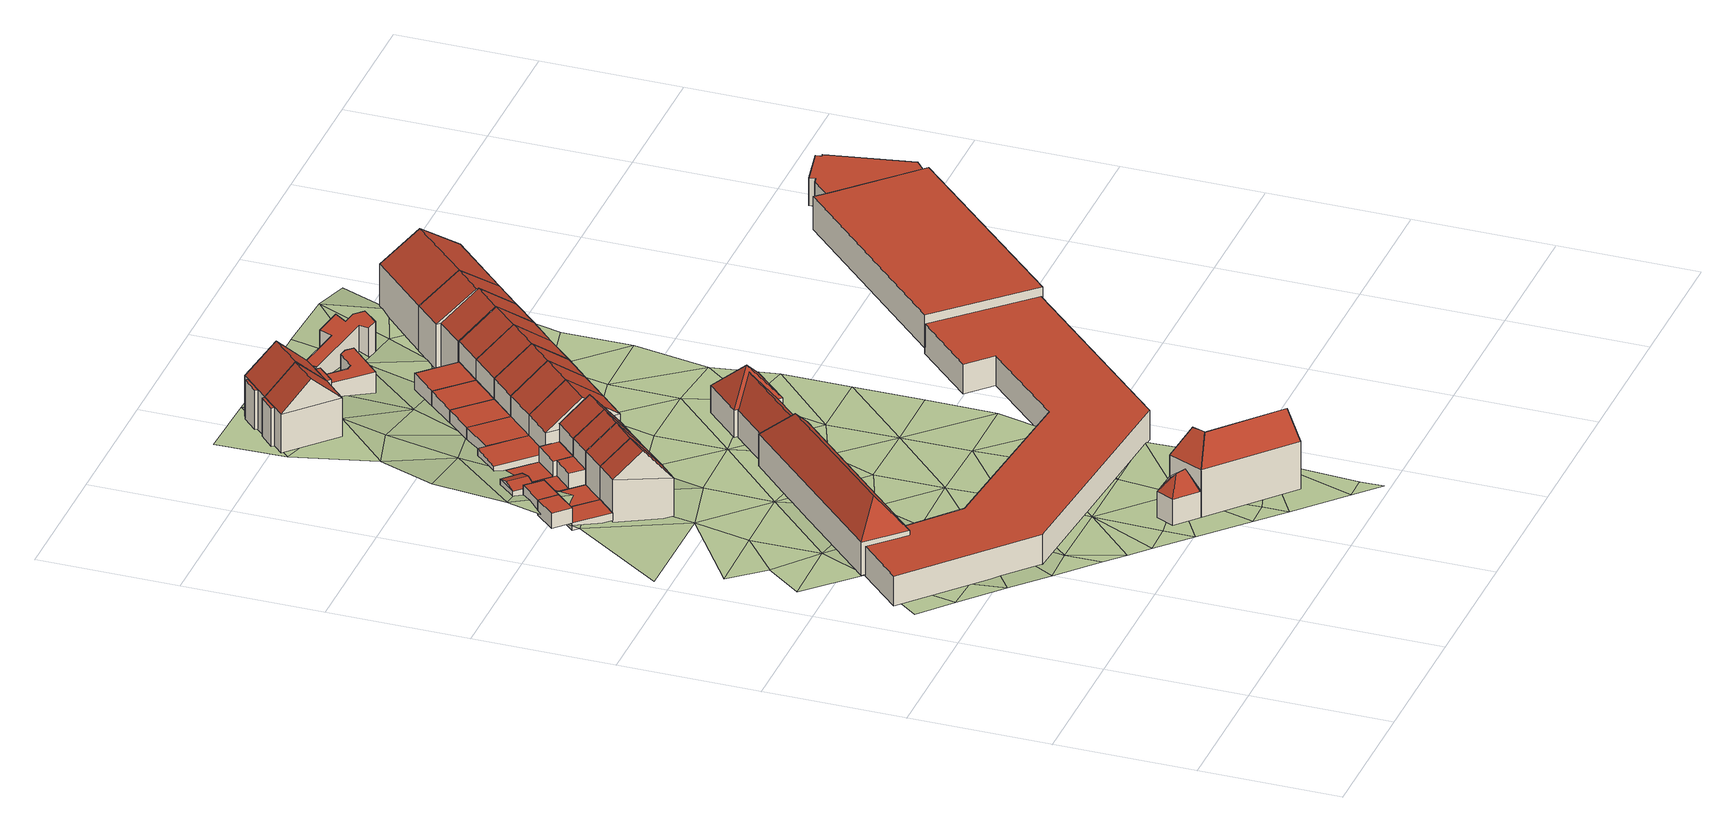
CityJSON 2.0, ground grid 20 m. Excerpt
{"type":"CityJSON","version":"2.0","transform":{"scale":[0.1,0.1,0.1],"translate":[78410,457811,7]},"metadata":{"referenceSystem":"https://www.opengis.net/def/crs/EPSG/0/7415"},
"CityObjects":{
"building1":{"type":"Building","attributes":{"validity":"0"},"children":["building1-1","building1-2","building1-3"]},
"building1-1":{"type":"BuildingPart","attributes":{"roofType":"1000","RelativeEavesHeight":1.09,"RelativeRidgeHeight":1.09,"AbsoluteEavesHeight":11.59,"AbsoluteRidgeHeight":11.59,"validity":"0"},"parents":["building1"],"geometry":[{"type":"Solid","lod":"2","boundaries":[[[[0,1,2,3]],[[1,4,5,2]],[[4,6,7,5]],[[6,0,3,7]],[[6,4,1,0]],[[3,2,5,7]]]],"semantics":{"surfaces":[{"type":"WallSurface"},{"type":"RoofSurface","Direction":0,"Slope":90},{"type":"GroundSurface"}],"values":[[0,0,0,0,1,2]]}}]},
"building1-2":{"type":"BuildingPart","attributes":{"roofType":"1030","RelativeEavesHeight":6.77,"RelativeRidgeHeight":11.03,"AbsoluteEavesHeight":15.59,"AbsoluteRidgeHeight":19.85,"validity":"0"},"parents":["building1"],"geometry":[{"type":"Solid","lod":"2","boundaries":[[[[8,9,10,11]],[[9,12,13,10]],[[12,14,15,13]],[[14,8,11,15]],[[12,9,16]],[[8,14,17]],[[9,8,17,16]],[[14,12,16,17]],[[11,10,13,15]]]],"semantics":{"surfaces":[{"type":"WallSurface"},{"type":"RoofSurface","Direction":134.59,"Slope":40.06},{"type":"RoofSurface","Direction":314.54,"Slope":53.03},{"type":"GroundSurface"}],"values":[[0,0,0,0,0,0,1,2,3]]}}]},
"building1-3":{"type":"BuildingPart","attributes":{"roofType":"1000","RelativeEavesHeight":2.36,"RelativeRidgeHeight":2.36,"AbsoluteEavesHeight":13.94,"AbsoluteRidgeHeight":13.94,"validity":"0"},"parents":["building1"],"geometry":[{"type":"Solid","lod":"2","boundaries":[[[[18,19,20,4]],[[19,21,22,20]],[[21,23,6,22]],[[23,18,4,6]],[[23,21,19,18]],[[4,20,22,6]]]],"semantics":{"surfaces":[{"type":"WallSurface"},{"type":"RoofSurface","Direction":0,"Slope":90},{"type":"GroundSurface"}],"values":[[0,0,0,0,1,2]]}}]},
"building2":{"type":"Building","attributes":{"validity":"0"},"children":["building2-1","building2-2","building2-3"]},
"building2-1":{"type":"BuildingPart","attributes":{"roofType":"1030","RelativeEavesHeight":6.24,"RelativeRidgeHeight":10.5,"AbsoluteEavesHeight":15.59,"AbsoluteRidgeHeight":19.85,"validity":"0"},"parents":["building2"],"geometry":[{"type":"Solid","lod":"2","boundaries":[[[[24,8,25,26]],[[8,14,27,25]],[[14,28,29,27]],[[28,24,26,29]],[[14,8,17]],[[24,28,30]],[[8,24,30,17]],[[28,14,17,30]],[[26,25,27,29]]]],"semantics":{"surfaces":[{"type":"WallSurface"},{"type":"RoofSurface","Direction":134.6,"Slope":40.08},{"type":"RoofSurface","Direction":314.55,"Slope":53.05},{"type":"GroundSurface"}],"values":[[0,0,0,0,0,0,1,2,3]]}}]},
"building2-2":{"type":"BuildingPart","attributes":{"roofType":"1000","RelativeEavesHeight":0.544,"RelativeRidgeHeight":0.544,"AbsoluteEavesHeight":11.59,"AbsoluteRidgeHeight":11.59,"validity":"0"},"parents":["building2"],"geometry":[{"type":"Solid","lod":"2","boundaries":[[[[31,0,32,33]],[[0,6,34,32]],[[6,35,36,34]],[[35,31,33,36]],[[35,6,0,31]],[[33,32,34,36]]]],"semantics":{"surfaces":[{"type":"WallSurface"},{"type":"RoofSurface","Direction":0,"Slope":90},{"type":"GroundSurface"}],"values":[[0,0,0,0,1,2]]}}]},
"building2-3":{"type":"BuildingPart","attributes":{"roofType":"1000","RelativeEavesHeight":1.86,"RelativeRidgeHeight":1.86,"AbsoluteEavesHeight":13.94,"AbsoluteRidgeHeight":13.94,"validity":"0"},"parents":["building2"],"geometry":[{"type":"Solid","lod":"2","boundaries":[[[[23,21,37,38]],[[21,39,40,37]],[[39,41,42,40]],[[41,23,38,42]],[[41,39,21,23]],[[38,37,40,42]]]],"semantics":{"surfaces":[{"type":"WallSurface"},{"type":"RoofSurface","Direction":0,"Slope":90},{"type":"GroundSurface"}],"values":[[0,0,0,0,1,2]]}}]},
"building3":{"type":"Building","attributes":{"validity":"0"},"children":["building3-1","building3-2","building3-3","building3-4"]},
"building3-1":{"type":"BuildingPart","attributes":{"roofType":"1030","RelativeEavesHeight":6.66,"RelativeRidgeHeight":10.92,"AbsoluteEavesHeight":15.59,"AbsoluteRidgeHeight":19.85,"validity":"0"},"parents":["building3"],"geometry":[{"type":"Solid","lod":"2","boundaries":[[[[43,24,44,45]],[[24,28,46,44]],[[28,47,48,46]],[[47,43,45,48]],[[28,24,30]],[[43,47,49]],[[24,43,49,30]],[[47,28,30,49]],[[45,44,46,48]]]],"semantics":{"surfaces":[{"type":"WallSurface"},{"type":"RoofSurface","Direction":134.59,"Slope":40.1},{"type":"RoofSurface","Direction":314.54,"Slope":53.07},{"type":"GroundSurface"}],"values":[[0,0,0,0,0,0,1,2,3]]}}]},
"building3-2":{"type":"BuildingPart","attributes":{"roofType":"1000","RelativeEavesHeight":3.33,"RelativeRidgeHeight":3.33,"AbsoluteEavesHeight":13.94,"AbsoluteRidgeHeight":13.94,"validity":"0"},"parents":["building3"],"geometry":[{"type":"Solid","lod":"2","boundaries":[[[[50,51,52,53]],[[51,54,55,52]],[[54,56,57,55]],[[56,50,53,57]],[[56,54,51,50]],[[53,52,55,57]]]],"semantics":{"surfaces":[{"type":"WallSurface"},{"type":"RoofSurface","Direction":0,"Slope":90},{"type":"GroundSurface"}],"values":[[0,0,0,0,1,2]]}}]},
"building3-3":{"type":"BuildingPart","attributes":{"roofType":"1000","RelativeEavesHeight":0.518,"RelativeRidgeHeight":0.518,"AbsoluteEavesHeight":11.59,"AbsoluteRidgeHeight":11.59,"validity":"0"},"parents":["building3"],"geometry":[{"type":"Solid","lod":"2","boundaries":[[[[58,59,60,61]],[[59,62,63,60]],[[62,64,65,63]],[[64,58,61,65]],[[64,62,59,58]],[[61,60,63,65]]]],"semantics":{"surfaces":[{"type":"WallSurface"},{"type":"RoofSurface","Direction":0,"Slope":90},{"type":"GroundSurface"}],"values":[[0,0,0,0,1,2]]}}]},
"building3-4":{"type":"BuildingPart","attributes":{"roofType":"1030","RelativeEavesHeight":1.36,"RelativeRidgeHeight":1.96,"AbsoluteEavesHeight":13.34,"AbsoluteRidgeHeight":13.94,"validity":"0"},"parents":["building3"],"geometry":[{"type":"Solid","lod":"2","boundaries":[[[[66,67,68,69]],[[67,70,71,68]],[[70,72,73,71]],[[72,66,69,73]],[[70,67,74]],[[66,72,75]],[[67,66,75,74]],[[72,70,74,75]],[[69,68,71,73]]]],"semantics":{"surfaces":[{"type":"WallSurface"},{"type":"RoofSurface","Direction":224.46,"Slope":71.67},{"type":"RoofSurface","Direction":44.22,"Slope":71.67},{"type":"GroundSurface"}],"values":[[0,0,0,0,0,0,1,2,3]]}}]},
"building4":{"type":"Building","attributes":{"validity":"0"},"children":["building4-1","building4-2","building4-3"]},
"building4-1":{"type":"BuildingPart","attributes":{"roofType":"1000","RelativeEavesHeight":3.44,"RelativeRidgeHeight":3.44,"AbsoluteEavesHeight":13.94,"AbsoluteRidgeHeight":13.94,"validity":"0"},"parents":["building4"],"geometry":[{"type":"Solid","lod":"2","boundaries":[[[[76,50,77,78]],[[50,79,80,77]],[[79,81,82,80]],[[81,76,78,82]],[[81,79,50,76]],[[78,77,80,82]]]],"semantics":{"surfaces":[{"type":"WallSurface"},{"type":"RoofSurface","Direction":0,"Slope":90},{"type":"GroundSurface"}],"values":[[0,0,0,0,1,2]]}}]},
"building4-2":{"type":"BuildingPart","attributes":{"roofType":"1030","RelativeEavesHeight":6.79,"RelativeRidgeHeight":11.05,"AbsoluteEavesHeight":15.59,"AbsoluteRidgeHeight":19.85,"validity":"0"},"parents":["building4"],"geometry":[{"type":"Solid","lod":"2","boundaries":[[[[83,43,84,85]],[[43,47,86,84]],[[47,87,88,86]],[[87,83,85,88]],[[47,43,49]],[[83,87,89]],[[43,83,89,49]],[[87,47,49,89]],[[85,84,86,88]]]],"semantics":{"surfaces":[{"type":"WallSurface"},{"type":"RoofSurface","Direction":134.59,"Slope":40.13},{"type":"RoofSurface","Direction":314.54,"Slope":53.09},{"type":"GroundSurface"}],"values":[[0,0,0,0,0,0,1,2,3]]}}]},
"building4-3":{"type":"BuildingPart","attributes":{"roofType":"1000","RelativeEavesHeight":0.599,"RelativeRidgeHeight":0.599,"AbsoluteEavesHeight":11.59,"AbsoluteRidgeHeight":11.59,"validity":"0"},"parents":["building4"],"geometry":[{"type":"Solid","lod":"2","boundaries":[[[[90,91,92,93]],[[91,94,95,92]],[[94,96,97,95]],[[96,90,93,97]],[[96,94,91,90]],[[93,92,95,97]]]],"semantics":{"surfaces":[{"type":"WallSurface"},{"type":"RoofSurface","Direction":0,"Slope":90},{"type":"GroundSurface"}],"values":[[0,0,0,0,1,2]]}}]},
"building5":{"type":"Building","attributes":{"validity":"0"},"children":["building5-1","building5-2"]},
"building5-1":{"type":"BuildingPart","attributes":{"roofType":"1030","RelativeEavesHeight":5.79,"RelativeRidgeHeight":9.89,"AbsoluteEavesHeight":19.98,"AbsoluteRidgeHeight":24.08,"validity":"0"},"parents":["building5"],"geometry":[{"type":"Solid","lod":"2","boundaries":[[[[98,99,100,101]],[[99,102,103,100]],[[102,104,105,103]],[[104,98,101,105]],[[102,99,106]],[[98,104,107]],[[99,98,107,106]],[[104,102,106,107]],[[101,100,103,105]]]],"semantics":{"surfaces":[{"type":"WallSurface"},{"type":"RoofSurface","Direction":135.27,"Slope":47.74},{"type":"RoofSurface","Direction":315.08,"Slope":47.74},{"type":"GroundSurface"}],"values":[[0,0,0,0,0,0,1,2,3]]}}]},
"building5-2":{"type":"BuildingPart","attributes":{"roofType":"1000","RelativeEavesHeight":5.79,"RelativeRidgeHeight":5.79,"AbsoluteEavesHeight":19.98,"AbsoluteRidgeHeight":19.98,"validity":"0"},"parents":["building5"],"geometry":[{"type":"Solid","lod":"2","boundaries":[[[[108,109,110,111]],[[109,112,113,110]],[[112,104,105,113]],[[104,108,111,105]],[[104,112,109,108]],[[111,110,113,105]]]],"semantics":{"surfaces":[{"type":"WallSurface"},{"type":"RoofSurface","Direction":315.12,"Slope":90},{"type":"GroundSurface"}],"values":[[0,0,0,0,1,2]]}}]},
"building6":{"type":"Building","attributes":{"validity":"0"},"children":["building6-1","building6-2","building6-3","building6-4"]},
"building6-1":{"type":"BuildingPart","attributes":{"roofType":"1030","RelativeEavesHeight":7.12,"RelativeRidgeHeight":10.25,"AbsoluteEavesHeight":15.15,"AbsoluteRidgeHeight":18.29,"validity":"0"},"parents":["building6"],"geometry":[{"type":"Solid","lod":"2","boundaries":[[[[114,115,116,117]],[[115,118,119,116]],[[118,120,121,119]],[[120,114,117,121]],[[118,115,122]],[[114,120,123]],[[115,114,123,122]],[[120,118,122,123]],[[117,116,119,121]]]],"semantics":{"surfaces":[{"type":"WallSurface"},{"type":"RoofSurface","Direction":221.69,"Slope":49.26},{"type":"RoofSurface","Direction":41.28,"Slope":49.19},{"type":"GroundSurface"}],"values":[[0,0,0,0,0,0,1,2,3]]}}]},
"building6-2":{"type":"BuildingPart","attributes":{"roofType":"1130","RelativeEavesHeight":3.82,"RelativeRidgeHeight":6.2,"AbsoluteEavesHeight":11.85,"AbsoluteRidgeHeight":14.24,"validity":"0"},"parents":["building6"],"geometry":[{"type":"Solid","lod":"2","boundaries":[[[[124,125,126,116]],[[125,127,128,126]],[[127,129,130,128]],[[129,124,116,130]],[[127,125,131]],[[124,129,132]],[[125,124,132,131]],[[129,127,131,132]],[[116,126,128,130]]]],"semantics":{"surfaces":[{"type":"WallSurface"},{"type":"RoofSurface","Direction":293.66,"Slope":41.16},{"type":"RoofSurface","Direction":216.11,"Slope":43.84},{"type":"RoofSurface","Direction":10.55,"Slope":43.74},{"type":"GroundSurface"}],"values":[[0,0,0,0,1,0,2,3,4]]}}]},
"building6-3":{"type":"BuildingPart","attributes":{"roofType":"1130","RelativeEavesHeight":7.09,"RelativeRidgeHeight":10.22,"AbsoluteEavesHeight":15.15,"AbsoluteRidgeHeight":18.29,"validity":"0"},"parents":["building6"],"geometry":[{"type":"Solid","lod":"2","boundaries":[[[[115,133,134,135]],[[133,136,137,134]],[[136,118,138,137]],[[118,115,135,138]],[[136,133,139]],[[115,118,122]],[[133,115,122,139]],[[118,136,139,122]],[[135,134,137,138]]]],"semantics":{"surfaces":[{"type":"WallSurface"},{"type":"RoofSurface","Direction":4.89,"Slope":32.22},{"type":"RoofSurface","Direction":292.42,"Slope":48.17},{"type":"RoofSurface","Direction":102.4,"Slope":50.51},{"type":"GroundSurface"}],"values":[[0,0,0,0,1,0,2,3,4]]}}]},
"building6-4":{"type":"BuildingPart","attributes":{"roofType":"1000","RelativeEavesHeight":6.67,"RelativeRidgeHeight":6.67,"AbsoluteEavesHeight":14.8,"AbsoluteRidgeHeight":14.8,"validity":"0"},"parents":["building6"],"geometry":[{"type":"Solid","lod":"2","boundaries":[[[[140,141,142,143]],[[141,144,138,142]],[[144,145,146,138]],[[145,140,143,146]],[[145,144,141,140]],[[143,142,138,146]]]],"semantics":{"surfaces":[{"type":"WallSurface"},{"type":"RoofSurface","Direction":0,"Slope":90},{"type":"GroundSurface"}],"values":[[0,0,0,0,1,2]]}}]},
"building7":{"type":"Building","attributes":{"validity":"0"},"children":["building7-1","building7-2"]},
"building7-1":{"type":"BuildingPart","attributes":{"roofType":"1030","RelativeEavesHeight":6.88,"RelativeRidgeHeight":10.83,"AbsoluteEavesHeight":15.68,"AbsoluteRidgeHeight":19.63,"validity":"0"},"parents":["building7"],"geometry":[{"type":"Solid","lod":"2","boundaries":[[[[147,148,85,149]],[[148,150,151,85]],[[150,152,153,151]],[[152,147,149,153]],[[150,148,154]],[[147,152,155]],[[148,147,155,154]],[[152,150,154,155]],[[149,85,151,153]]]],"semantics":{"surfaces":[{"type":"WallSurface"},{"type":"RoofSurface","Direction":134.59,"Slope":53.66},{"type":"RoofSurface","Direction":314.5,"Slope":53.66},{"type":"GroundSurface"}],"values":[[0,0,0,0,0,0,1,2,3]]}}]},
"building7-2":{"type":"BuildingPart","attributes":{"roofType":"1000","RelativeEavesHeight":2.1,"RelativeRidgeHeight":2.1,"AbsoluteEavesHeight":12.59,"AbsoluteRidgeHeight":12.59,"validity":"0"},"parents":["building7"],"geometry":[{"type":"Solid","lod":"2","boundaries":[[[[156,157,158,159]],[[157,160,161,158]],[[160,162,163,161]],[[162,156,159,163]],[[162,160,157,156]],[[159,158,161,163]]]],"semantics":{"surfaces":[{"type":"WallSurface"},{"type":"RoofSurface","Direction":0,"Slope":90},{"type":"GroundSurface"}],"values":[[0,0,0,0,1,2]]}}]},
"building8":{"type":"Building","attributes":{"validity":"0"},"children":["building8-1","building8-2","building8-3"]},
"building8-1":{"type":"BuildingPart","attributes":{"roofType":"1010","RelativeEavesHeight":5.88,"RelativeRidgeHeight":5.88,"AbsoluteEavesHeight":19.98,"AbsoluteRidgeHeight":19.98,"validity":"0"},"parents":["building8"],"geometry":[{"type":"Solid","lod":"2","boundaries":[[[[164,165,166,167]],[[165,168,169,166]],[[168,170,171,169]],[[170,164,167,171]],[[170,168,165,164]],[[167,166,169,171]]]],"semantics":{"surfaces":[{"type":"WallSurface"},{"type":"RoofSurface","Direction":315.25,"Slope":90},{"type":"GroundSurface"}],"values":[[0,0,0,0,1,2]]}}]},
"building8-2":{"type":"BuildingPart","attributes":{"roofType":"1030","RelativeEavesHeight":6.44,"RelativeRidgeHeight":10.54,"AbsoluteEavesHeight":19.98,"AbsoluteRidgeHeight":24.08,"validity":"0"},"parents":["building8"],"geometry":[{"type":"Solid","lod":"2","boundaries":[[[[172,98,173,174]],[[98,104,175,173]],[[104,176,177,175]],[[176,172,174,177]],[[104,98,178]],[[172,176,179]],[[98,172,179,178]],[[176,104,178,179]],[[174,173,175,177]]]],"semantics":{"surfaces":[{"type":"WallSurface"},{"type":"RoofSurface","Direction":134.15,"Slope":47.56},{"type":"RoofSurface","Direction":314.93,"Slope":47.56},{"type":"GroundSurface"}],"values":[[0,0,0,0,0,0,1,2,3]]}}]},
"building8-3":{"type":"BuildingPart","attributes":{"roofType":"1000","RelativeEavesHeight":6.19,"RelativeRidgeHeight":6.19,"AbsoluteEavesHeight":19.98,"AbsoluteRidgeHeight":19.98,"validity":"0"},"parents":["building8"],"geometry":[{"type":"Solid","lod":"2","boundaries":[[[[98,180,181,182]],[[180,183,184,181]],[[183,185,186,184]],[[185,98,182,186]],[[185,183,180,98]],[[182,181,184,186]]]],"semantics":{"surfaces":[{"type":"WallSurface"},{"type":"RoofSurface","Direction":0,"Slope":90},{"type":"GroundSurface"}],"values":[[0,0,0,0,1,2]]}}]},
"building9":{"type":"Building","attributes":{"validity":"0"},"children":["building9-1","building9-2"]},
"building9-1":{"type":"BuildingPart","attributes":{"roofType":"1030","RelativeEavesHeight":6.81,"RelativeRidgeHeight":10.76,"AbsoluteEavesHeight":15.68,"AbsoluteRidgeHeight":19.63,"validity":"0"},"parents":["building9"],"geometry":[{"type":"Solid","lod":"2","boundaries":[[[[152,187,188,189]],[[187,190,191,188]],[[190,147,192,191]],[[147,152,189,192]],[[190,187,193]],[[152,147,155]],[[187,152,155,193]],[[147,190,193,155]],[[189,188,191,192]]]],"semantics":{"surfaces":[{"type":"WallSurface"},{"type":"RoofSurface","Direction":314.5,"Slope":53.7},{"type":"RoofSurface","Direction":134.6,"Slope":53.7},{"type":"GroundSurface"}],"values":[[0,0,0,0,0,0,1,2,3]]}}]},
"building9-2":{"type":"BuildingPart","attributes":{"roofType":"1000","RelativeEavesHeight":2.49,"RelativeRidgeHeight":2.49,"AbsoluteEavesHeight":12.59,"AbsoluteRidgeHeight":12.59,"validity":"0"},"parents":["building9"],"geometry":[{"type":"Solid","lod":"2","boundaries":[[[[162,194,195,196]],[[194,197,198,195]],[[197,199,200,198]],[[199,162,196,200]],[[199,197,194,162]],[[196,195,198,200]]]],"semantics":{"surfaces":[{"type":"WallSurface"},{"type":"RoofSurface","Direction":0,"Slope":90},{"type":"GroundSurface"}],"values":[[0,0,0,0,1,2]]}}]},
"building10":{"type":"Building","attributes":{"roofType":"1000","RelativeEavesHeight":2.47,"RelativeRidgeHeight":2.47,"AbsoluteEavesHeight":15.76,"AbsoluteRidgeHeight":15.76,"validity":"0"},"geometry":[{"type":"Solid","lod":"2","boundaries":[[[[201,202,203,204]],[[202,205,206,203]],[[205,207,208,206]],[[207,209,210,208]],[[209,211,212,210]],[[211,201,204,212]],[[211,209,207,205,202,201]],[[204,203,206,208,210,212]]]],"semantics":{"surfaces":[{"type":"WallSurface"},{"type":"RoofSurface","Direction":0,"Slope":90},{"type":"GroundSurface"}],"values":[[0,0,0,0,0,0,1,2]]}}]},
"building11":{"type":"Building","attributes":{"validity":"0"},"children":["building11-1","building11-2"]},
"building11-1":{"type":"BuildingPart","attributes":{"roofType":"1000","RelativeEavesHeight":2.95,"RelativeRidgeHeight":2.95,"AbsoluteEavesHeight":12.59,"AbsoluteRidgeHeight":12.59,"validity":"0"},"parents":["building11"],"geometry":[{"type":"Solid","lod":"2","boundaries":[[[[199,197,213,214]],[[197,215,216,213]],[[215,217,218,216]],[[217,199,214,218]],[[217,215,197,199]],[[214,213,216,218]]]],"semantics":{"surfaces":[{"type":"WallSurface"},{"type":"RoofSurface","Direction":0,"Slope":90},{"type":"GroundSurface"}],"values":[[0,0,0,0,1,2]]}}]},
"building11-2":{"type":"BuildingPart","attributes":{"roofType":"1030","RelativeEavesHeight":7.06,"RelativeRidgeHeight":11.01,"AbsoluteEavesHeight":15.68,"AbsoluteRidgeHeight":19.63,"validity":"0"},"parents":["building11"],"geometry":[{"type":"Solid","lod":"2","boundaries":[[[[219,190,220,221]],[[190,187,222,220]],[[187,223,224,222]],[[223,219,221,224]],[[187,190,193]],[[219,223,225]],[[190,219,225,193]],[[223,187,193,225]],[[221,220,222,224]]]],"semantics":{"surfaces":[{"type":"WallSurface"},{"type":"RoofSurface","Direction":134.59,"Slope":53.75},{"type":"RoofSurface","Direction":314.5,"Slope":53.75},{"type":"GroundSurface"}],"values":[[0,0,0,0,0,0,1,2,3]]}}]},
"building12":{"type":"Building","attributes":{"roofType":"1000","RelativeEavesHeight":2.55,"RelativeRidgeHeight":2.55,"AbsoluteEavesHeight":15.41,"AbsoluteRidgeHeight":15.41,"validity":"0"},"geometry":[{"type":"Solid","lod":"2","boundaries":[[[[226,227,228,229]],[[227,230,231,228]],[[230,232,233,231]],[[232,226,229,233]],[[232,230,227,226]],[[229,228,231,233]]]],"semantics":{"surfaces":[{"type":"WallSurface"},{"type":"RoofSurface","Direction":0,"Slope":90},{"type":"GroundSurface"}],"values":[[0,0,0,0,1,2]]}}]},
"building13":{"type":"Building","attributes":{"roofType":"1000","RelativeEavesHeight":3.25,"RelativeRidgeHeight":3.25,"AbsoluteEavesHeight":15.16,"AbsoluteRidgeHeight":15.16,"validity":"0"},"geometry":[{"type":"Solid","lod":"2","boundaries":[[[[234,235,236,237]],[[235,238,239,236]],[[238,240,241,239]],[[240,242,243,241]],[[242,244,245,243]],[[244,246,247,245]],[[246,248,249,247]],[[248,250,251,249]],[[250,234,237,251]],[[250,248,246,244,242,240,238,235,234]],[[237,236,239,241,243,245,247,249,251]]]],"semantics":{"surfaces":[{"type":"WallSurface"},{"type":"RoofSurface","Direction":0,"Slope":90},{"type":"GroundSurface"}],"values":[[0,0,0,0,0,0,0,0,0,1,2]]}}]},
"building14":{"type":"Building","attributes":{"validity":"0"},"children":["building14-1","building14-2"]},
"building14-1":{"type":"BuildingPart","attributes":{"roofType":"1000","RelativeEavesHeight":3.48,"RelativeRidgeHeight":3.48,"AbsoluteEavesHeight":12.59,"AbsoluteRidgeHeight":12.59,"validity":"0"},"parents":["building14"],"geometry":[{"type":"Solid","lod":"2","boundaries":[[[[217,215,252,253]],[[215,254,255,252]],[[254,256,257,255]],[[256,217,253,257]],[[256,254,215,217]],[[253,252,255,257]]]],"semantics":{"surfaces":[{"type":"WallSurface"},{"type":"RoofSurface","Direction":0,"Slope":90},{"type":"GroundSurface"}],"values":[[0,0,0,0,1,2]]}}]},
"building14-2":{"type":"BuildingPart","attributes":{"roofType":"1030","RelativeEavesHeight":7.06,"RelativeRidgeHeight":11.01,"AbsoluteEavesHeight":15.68,"AbsoluteRidgeHeight":19.63,"validity":"0"},"parents":["building14"],"geometry":[{"type":"Solid","lod":"2","boundaries":[[[[258,219,221,259]],[[219,223,224,221]],[[223,260,261,224]],[[260,258,259,261]],[[223,219,225]],[[258,260,262]],[[219,258,262,225]],[[260,223,225,262]],[[259,221,224,261]]]],"semantics":{"surfaces":[{"type":"WallSurface"},{"type":"RoofSurface","Direction":134.6,"Slope":53.79},{"type":"RoofSurface","Direction":314.5,"Slope":53.79},{"type":"GroundSurface"}],"values":[[0,0,0,0,0,0,1,2,3]]}}]},
"building15":{"type":"Building","attributes":{"validity":"0"},"children":["building15-1","building15-2"]},
"building15-1":{"type":"BuildingPart","attributes":{"roofType":"1000","RelativeEavesHeight":3.71,"RelativeRidgeHeight":3.71,"AbsoluteEavesHeight":12.59,"AbsoluteRidgeHeight":12.59,"validity":"0"},"parents":["building15"],"geometry":[{"type":"Solid","lod":"2","boundaries":[[[[256,254,263,264]],[[254,265,266,263]],[[265,267,268,266]],[[267,256,264,268]],[[267,265,254,256]],[[264,263,266,268]]]],"semantics":{"surfaces":[{"type":"WallSurface"},{"type":"RoofSurface","Direction":0,"Slope":90},{"type":"GroundSurface"}],"values":[[0,0,0,0,1,2]]}}]},
"building15-2":{"type":"BuildingPart","attributes":{"roofType":"1030","RelativeEavesHeight":7,"RelativeRidgeHeight":10.95,"AbsoluteEavesHeight":15.68,"AbsoluteRidgeHeight":19.63,"validity":"0"},"parents":["building15"],"geometry":[{"type":"Solid","lod":"2","boundaries":[[[[269,258,270,271]],[[258,260,272,270]],[[260,273,274,272]],[[273,269,271,274]],[[260,258,262]],[[269,273,275]],[[258,269,275,262]],[[273,260,262,275]],[[271,270,272,274]]]],"semantics":{"surfaces":[{"type":"WallSurface"},{"type":"RoofSurface","Direction":134.59,"Slope":53.83},{"type":"RoofSurface","Direction":314.5,"Slope":53.83},{"type":"GroundSurface"}],"values":[[0,0,0,0,0,0,1,2,3]]}}]},
"building16":{"type":"Building","attributes":{"validity":"0"},"children":["building16-1","building16-2","building16-3","building16-4","building16-5","building16-6"]},
"building16-1":{"type":"BuildingPart","attributes":{"roofType":"1040","RelativeEavesHeight":5.06,"RelativeRidgeHeight":9.15,"AbsoluteEavesHeight":12.93,"AbsoluteRidgeHeight":17.02,"validity":"0"},"parents":["building16"],"geometry":[{"type":"Solid","lod":"2","boundaries":[[[[276,277,278,279]],[[277,280,281,278]],[[280,282,283,281]],[[282,276,279,283]],[[280,277,284]],[[276,282,285]],[[277,276,285,284]],[[282,280,284,285]],[[279,278,281,283]]]],"semantics":{"surfaces":[{"type":"WallSurface"},{"type":"RoofSurface","Direction":44.25,"Slope":41.56},{"type":"RoofSurface","Direction":224.41,"Slope":41.56},{"type":"RoofSurface","Direction":314.61,"Slope":40.69},{"type":"RoofSurface","Direction":134.65,"Slope":40.69},{"type":"GroundSurface"}],"values":[[0,0,0,0,1,2,3,4,5]]}}]},
"building16-2":{"type":"BuildingPart","attributes":{"roofType":"1120","RelativeEavesHeight":4.13,"RelativeRidgeHeight":8.23,"AbsoluteEavesHeight":12.53,"AbsoluteRidgeHeight":16.62,"validity":"0"},"parents":["building16"],"geometry":[{"type":"Solid","lod":"2","boundaries":[[[[286,287,288,289]],[[287,290,291,288]],[[290,292,293,291]],[[292,286,289,293]],[[287,286,294]],[[290,287,294]],[[292,290,294]],[[286,292,294]],[[289,288,291,293]]]],"semantics":{"surfaces":[{"type":"WallSurface"},{"type":"RoofSurface","Direction":44.56,"Slope":40.66},{"type":"RoofSurface","Direction":134.52,"Slope":40.69},{"type":"RoofSurface","Direction":224.56,"Slope":40.66},{"type":"RoofSurface","Direction":314.75,"Slope":40.69},{"type":"GroundSurface"}],"values":[[0,0,0,0,1,2,3,4,5]]}}]},
"building16-3":{"type":"BuildingPart","attributes":{"roofType":"1000","RelativeEavesHeight":4.14,"RelativeRidgeHeight":4.14,"AbsoluteEavesHeight":12.68,"AbsoluteRidgeHeight":12.68,"validity":"0"},"parents":["building16"],"geometry":[{"type":"Solid","lod":"2","boundaries":[[[[295,296,297,298]],[[296,299,300,297]],[[299,301,302,300]],[[301,303,304,302]],[[303,305,306,304]],[[305,307,308,306]],[[307,309,310,308]],[[309,311,312,310]],[[311,313,314,312]],[[313,315,316,314]],[[315,295,298,316]],[[315,313,311,309,307,305,303,301,299,296,295]],[[298,297,300,302,304,306,308,310,312,314,316]]]],"semantics":{"surfaces":[{"type":"WallSurface"},{"type":"RoofSurface","Direction":168.62,"Slope":90},{"type":"GroundSurface"}],"values":[[0,0,0,0,0,0,0,0,0,0,0,1,2]]}}]},
"building16-4":{"type":"BuildingPart","attributes":{"roofType":"1000","RelativeEavesHeight":5.03,"RelativeRidgeHeight":5.03,"AbsoluteEavesHeight":13.48,"AbsoluteRidgeHeight":13.48,"validity":"0"},"parents":["building16"],"geometry":[{"type":"Solid","lod":"2","boundaries":[[[[317,318,319,320]],[[318,321,322,319]],[[321,323,298,322]],[[323,324,316,298]],[[324,317,320,316]],[[324,323,321,318,317]],[[320,319,322,298,316]]]],"semantics":{"surfaces":[{"type":"WallSurface"},{"type":"RoofSurface","Direction":0,"Slope":90},{"type":"GroundSurface"}],"values":[[0,0,0,0,0,1,2]]}}]},
"building16-5":{"type":"BuildingPart","attributes":{"roofType":"1000","RelativeEavesHeight":4.51,"RelativeRidgeHeight":4.51,"AbsoluteEavesHeight":12.2,"AbsoluteRidgeHeight":12.2,"validity":"0"},"parents":["building16"],"geometry":[{"type":"Solid","lod":"2","boundaries":[[[[325,326,327,328]],[[326,329,330,327]],[[329,331,332,330]],[[331,333,334,332]],[[333,335,336,334]],[[335,337,338,336]],[[337,339,340,338]],[[339,341,342,340]],[[341,343,344,342]],[[343,345,346,344]],[[345,347,348,346]],[[347,325,328,348]],[[347,345,343,341,339,337,335,333,331,329,326,325]],[[328,327,330,332,334,336,338,340,342,344,346,348]]]],"semantics":{"surfaces":[{"type":"WallSurface"},{"type":"RoofSurface","Direction":0,"Slope":90},{"type":"GroundSurface"}],"values":[[0,0,0,0,0,0,0,0,0,0,0,0,1,2]]}}]},
"building16-6":{"type":"BuildingPart","attributes":{"roofType":"1040","RelativeEavesHeight":4.04,"RelativeRidgeHeight":7.54,"AbsoluteEavesHeight":12.37,"AbsoluteRidgeHeight":15.87,"validity":"0"},"parents":["building16"],"geometry":[{"type":"Solid","lod":"2","boundaries":[[[[349,350,351,352]],[[350,353,354,351]],[[353,355,356,354]],[[355,349,352,356]],[[353,350,357]],[[349,355,358]],[[350,349,358,357]],[[355,353,357,358]],[[352,351,354,356]]]],"semantics":{"surfaces":[{"type":"WallSurface"},{"type":"RoofSurface","Direction":44.56,"Slope":-45.12},{"type":"RoofSurface","Direction":224.25,"Slope":-46.03},{"type":"RoofSurface","Direction":314.67,"Slope":40.39},{"type":"RoofSurface","Direction":134.65,"Slope":40.39},{"type":"GroundSurface"}],"values":[[0,0,0,0,1,2,3,4,5]]}}]},
"building17":{"type":"Building","attributes":{"roofType":"1000","RelativeEavesHeight":4.55,"RelativeRidgeHeight":4.55,"AbsoluteEavesHeight":15.11,"AbsoluteRidgeHeight":15.11,"validity":"0"},"geometry":[{"type":"Solid","lod":"2","boundaries":[[[[359,360,361,362]],[[360,363,364,361]],[[363,365,366,364]],[[365,367,368,366]],[[367,369,370,368]],[[369,371,372,370]],[[371,373,374,372]],[[373,375,376,374]],[[375,377,378,376]],[[377,379,380,378]],[[379,359,362,380]],[[379,377,375,373,371,369,367,365,363,360,359]],[[362,361,364,366,368,370,372,374,376,378,380]]]],"semantics":{"surfaces":[{"type":"WallSurface"},{"type":"RoofSurface","Direction":0,"Slope":90},{"type":"GroundSurface"}],"values":[[0,0,0,0,0,0,0,0,0,0,0,1,2]]}}]},
"building18":{"type":"Building","attributes":{"roofType":"1030","RelativeEavesHeight":6.93,"RelativeRidgeHeight":10.88,"AbsoluteEavesHeight":15.68,"AbsoluteRidgeHeight":19.63,"validity":"0"},"geometry":[{"type":"Solid","lod":"2","boundaries":[[[[381,269,271,382]],[[269,383,384,271]],[[383,385,386,384]],[[385,381,382,386]],[[383,269,387]],[[381,385,388]],[[269,381,388,387]],[[385,383,387,388]],[[382,271,384,386]]]],"semantics":{"surfaces":[{"type":"WallSurface"},{"type":"RoofSurface","Direction":134.58,"Slope":54.26},{"type":"RoofSurface","Direction":314.48,"Slope":54.27},{"type":"GroundSurface"}],"values":[[0,0,0,0,0,0,1,2,3]]}}]},
"building19":{"type":"Building","attributes":{"roofType":"1030","RelativeEavesHeight":6.83,"RelativeRidgeHeight":10.78,"AbsoluteEavesHeight":15.68,"AbsoluteRidgeHeight":19.63,"validity":"0"},"geometry":[{"type":"Solid","lod":"2","boundaries":[[[[389,381,390,391]],[[381,392,393,390]],[[392,394,395,393]],[[394,389,391,395]],[[392,381,396]],[[389,394,397]],[[381,389,397,396]],[[394,392,396,397]],[[391,390,393,395]]]],"semantics":{"surfaces":[{"type":"WallSurface"},{"type":"RoofSurface","Direction":134.59,"Slope":55.84},{"type":"RoofSurface","Direction":314.49,"Slope":55.84},{"type":"GroundSurface"}],"values":[[0,0,0,0,0,0,1,2,3]]}}]},
"building20":{"type":"Building","attributes":{"roofType":"1030","RelativeEavesHeight":6.72,"RelativeRidgeHeight":10.67,"AbsoluteEavesHeight":15.68,"AbsoluteRidgeHeight":19.63,"validity":"0"},"geometry":[{"type":"Solid","lod":"2","boundaries":[[[[394,398,399,400]],[[398,401,402,399]],[[401,389,403,402]],[[389,394,400,403]],[[401,398,404]],[[394,389,397]],[[398,394,397,404]],[[389,401,404,397]],[[400,399,402,403]]]],"semantics":{"surfaces":[{"type":"WallSurface"},{"type":"RoofSurface","Direction":314.81,"Slope":55.83},{"type":"RoofSurface","Direction":134.73,"Slope":55.83},{"type":"GroundSurface"}],"values":[[0,0,0,0,0,0,1,2,3]]}}]},
"terrain1":{"type":"TINRelief","attributes":{"validity":"0"},"geometry":[{"type":"CompositeSurface","lod":"2","boundaries":[[[405,406,407]],[[408,409,406]],[[406,409,407]],[[410,407,411]],[[410,411,412]],[[413,414,412]],[[415,409,408]],[[408,416,415]],[[407,409,417]],[[418,419,416]],[[420,421,422]],[[413,412,411]],[[411,407,417]],[[423,419,418]],[[414,413,422]],[[416,419,415]],[[409,415,417]],[[424,420,425]],[[419,423,426]],[[420,422,425]],[[413,411,427]],[[423,428,426]],[[429,430,428]],[[411,417,431]],[[432,424,433]],[[415,419,434]],[[424,425,435]],[[428,430,426]],[[422,413,427]],[[411,431,427]],[[419,426,434]],[[424,435,433]],[[417,415,436]],[[437,432,433]],[[425,422,438]],[[439,430,429]],[[429,440,439]],[[431,417,436]],[[422,427,438]],[[426,430,439]],[[415,434,436]],[[441,442,440]],[[435,425,443]],[[444,437,445]],[[437,433,446]],[[440,442,439]],[[427,431,447]],[[425,438,443]],[[431,436,447]],[[448,444,449]],[[426,439,450]],[[437,446,445]],[[434,426,451]],[[433,435,452]],[[438,427,453]],[[454,442,441]],[[444,445,449]],[[426,450,451]],[[446,433,452]],[[427,447,455]],[[436,434,456]],[[439,442,454]],[[441,457,454]],[[458,459,457]],[[443,438,453]],[[427,455,453]],[[435,443,460]],[[434,451,456]],[[447,436,461]],[[445,446,462]],[[457,459,454]],[[450,439,463]],[[452,435,460]],[[446,452,462]],[[439,454,464]],[[436,456,461]],[[455,447,461]],[[449,445,465]],[[443,453,466]],[[439,464,463]],[[451,450,467]],[[445,462,465]],[[443,466,460]],[[453,455,468]],[[456,451,467]],[[450,463,467]],[[455,461,468]],[[449,465,469]],[[462,452,470]],[[461,456,471]],[[466,453,472]],[[452,460,470]],[[456,467,471]],[[453,468,473]],[[465,462,474]],[[460,466,472]],[[453,473,472]],[[469,465,474]],[[468,461,475]],[[461,471,476]],[[462,470,474]],[[461,476,475]],[[460,472,477]],[[473,468,478]],[[470,460,479]],[[469,474,480]],[[460,477,479]],[[468,475,478]],[[472,473,481]],[[474,470,482]],[[477,472,481]],[[470,479,482]],[[473,478,481]],[[474,482,483]],[[480,474,484]],[[479,477,485]],[[477,481,485]],[[474,483,484]],[[482,479,486]],[[479,485,487]],[[483,482,486]],[[479,487,486]],[[484,483,488]],[[483,486,488]],[[484,488,489]]]}]}
},
"vertices":[
[126,937,46],[99,910,46],[99,910,35],[126,937,35],[58,951,46],[58,951,35],[84,979,46],[84,979,35],
[189,875,76],[162,848,76],[162,848,18],[189,875,18],[99,910,96],[99,910,18],[126,937,96],[126,937,18],[131,879,128],[157,906,128],
[58,951,69],[36,972,69],[36,972,46],[62,1000,69],[62,1000,46],[84,979,69],
[218,905,76],[189,875,24],[218,905,24],[126,937,24],[155,967,96],[155,967,24],[187,936,128],
[155,967,46],[126,937,40],[155,967,40],[84,979,40],[112,1009,46],[112,1009,40],
[62,1000,51],[84,979,51],[91,1030,69],[91,1030,51],[112,1009,69],[112,1009,51],
[244,932,76],[218,905,19],[244,932,19],[155,967,19],[181,993,96],[181,993,19],[213,962,128],
[181,993,69],[155,967,69],[155,967,36],[181,993,36],[138,984,69],[138,984,36],[164,1010,69],[164,1010,36],
[164,1010,46],[138,984,46],[138,984,41],[164,1010,41],[103,1019,46],[103,1019,41],[128,1045,46],[128,1045,41],
[103,1019,63],[80,1041,63],[80,1041,50],[103,1019,50],[105,1067,63],[105,1067,50],[128,1045,63],[128,1045,50],[92,1054,69],[115,1032,69],
[210,1023,69],[181,993,35],[210,1023,35],[160,1013,69],[160,1013,35],[189,1043,69],[189,1043,35],
[273,961,76],[244,932,18],[273,961,18],[181,993,18],[210,1023,96],[210,1023,18],[242,992,128],
[160,1013,46],[112,1061,46],[112,1061,40],[160,1013,40],[141,1091,46],[141,1091,40],[189,1043,46],[189,1043,40],
[158,1324,130],[124,1291,130],[124,1291,72],[158,1324,72],[58,1352,130],[58,1352,72],[93,1387,130],[93,1387,72],[91,1322,171],[125,1356,171],
[72,1366,130],[69,1369,130],[69,1369,72],[72,1366,72],[90,1389,130],[90,1389,72],
[509,108,82],[399,206,82],[399,206,10],[509,108,10],[485,225,82],[485,225,10],[558,163,82],[558,163,10],[442,216,113],[533,135,113],
[399,206,49],[368,234,49],[368,234,10],[380,260,49],[380,260,10],[421,257,49],[421,257,10],[393,239,72],[410,232,72],
[421,257,82],[421,257,11],[399,206,11],[489,251,82],[489,251,11],[485,225,11],[449,235,113],
[554,180,78],[547,172,78],[547,172,11],[554,180,11],[485,225,78],[488,241,78],[488,241,11],
[309,997,87],[273,961,87],[309,997,18],[196,1036,87],[196,1036,18],[232,1072,87],[232,1072,18],[235,999,126],[271,1035,126],
[196,1036,56],[143,1089,56],[143,1089,35],[196,1036,35],[179,1124,56],[179,1124,35],[232,1072,56],[232,1072,35],
[107,1401,130],[104,1404,130],[104,1404,71],[107,1401,71],[125,1425,130],[125,1425,71],[128,1422,130],[128,1422,71],
[198,1366,130],[158,1324,65],[198,1366,65],[93,1387,65],[135,1429,130],[135,1429,65],[126,1356,171],[167,1397,171],
[181,1348,130],[181,1348,68],[158,1324,68],[186,1343,130],[186,1343,68],[163,1320,130],[163,1320,68],
[269,1110,87],[269,1110,19],[232,1072,19],[346,1035,87],[346,1035,19],[309,997,19],[308,1073,126],
[188,1116,56],[188,1116,31],[232,1072,31],[224,1155,56],[224,1155,31],[269,1110,56],[269,1110,31],
[214,1382,88],[185,1410,88],[185,1410,63],[214,1382,63],[198,1423,88],[198,1423,63],[198,1425,88],[198,1425,63],[222,1400,88],[222,1400,63],[219,1381,88],[219,1381,63],
[224,1155,26],[269,1110,26],[258,1190,56],[258,1190,26],[303,1145,56],[303,1145,26],
[380,1069,87],[346,1035,16],[380,1069,16],[269,1110,16],[303,1145,87],[303,1145,16],[341,1107,126],
[219,1381,84],[222,1400,84],[222,1400,59],[219,1381,59],[261,1395,84],[261,1395,59],[259,1375,84],[259,1375,59],
[228,1366,82],[242,1364,82],[242,1364,49],[228,1366,49],[271,1335,82],[271,1335,49],[280,1334,82],[280,1334,49],[302,1356,82],[302,1356,49],[314,1354,82],[314,1354,49],[323,1345,82],[323,1345,49],[275,1298,82],[275,1298,49],[218,1356,82],[218,1356,49],
[258,1190,21],[303,1145,21],[295,1228,56],[295,1228,21],[340,1183,56],[340,1183,21],
[417,1107,87],[417,1107,16],[340,1183,87],[340,1183,16],[379,1145,126],
[295,1228,19],[340,1183,19],[330,1264,56],[330,1264,19],[376,1219,56],[376,1219,19],
[453,1143,87],[417,1107,17],[453,1143,17],[340,1183,17],[376,1219,87],[376,1219,17],[414,1181,126],
[116,574,59],[329,790,59],[329,790,9],[116,574,9],[380,741,59],[380,741,9],[166,525,59],[166,525,9],[329,740,100],[167,575,100],
[430,892,55],[480,843,55],[480,843,14],[430,892,14],[431,793,55],[431,793,14],[381,842,55],[381,842,14],[430,842,96],
[923,902,57],[954,933,57],[954,933,15],[923,902,15],[963,935,57],[963,935,15],[962,944,57],[962,944,15],[1018,955,57],[1018,955,15],[1020,946,57],[1020,946,15],[1023,947,57],[1023,947,15],[1046,824,57],[1046,824,15],[1025,806,57],[1025,806,15],[1027,804,57],[1027,804,15],[1026,802,57],[1026,802,15],
[791,562,65],[674,683,65],[674,683,15],[791,562,15],[907,919,65],[907,919,15],[923,902,65],[1026,802,65],
[518,457,52],[628,569,52],[628,569,7],[518,457,7],[594,602,52],[594,602,7],[674,683,52],[674,683,7],[789,564,52],[789,564,7],[565,335,52],[565,335,7],[224,362,52],[224,362,7],[61,510,52],[61,510,7],[120,570,52],[120,570,7],[166,525,52],[166,525,7],[183,541,52],[183,541,7],[253,480,52],[253,480,7],
[333,786,54],[384,838,54],[384,838,13],[333,786,13],[427,797,54],[427,797,13],[376,745,54],[376,745,13],[430,842,89],[329,740,89],
[259,1375,81],[261,1395,81],[261,1395,36],[259,1375,36],[344,1383,81],[344,1383,36],[352,1402,81],[352,1402,36],[397,1396,81],[397,1396,36],[384,1378,81],[384,1378,36],[405,1375,81],[405,1375,36],[417,1363,81],[417,1363,36],[396,1341,81],[396,1341,36],[378,1344,81],[378,1344,36],[380,1358,81],[380,1358,36],
[489,1180,87],[489,1180,17],[375,1220,87],[375,1220,17],[411,1257,87],[411,1257,17],[414,1182,126],[450,1218,126],
[525,1216,87],[489,1180,19],[525,1216,19],[406,1261,87],[406,1261,19],[442,1298,87],[442,1298,19],[447,1220,126],[484,1257,126],
[525,1381,87],[525,1381,20],[442,1298,20],[607,1299,87],[607,1299,20],[525,1216,20],[566,1340,126],
[50,477,7],[94,436,8],[119,569,9],[149,385,9],[145,434,8],[51,639,8],[151,640,9],[90,691,9],[149,740,10],[49,739,9],[261,471,16],[197,340,9],[250,539,15],[251,290,10],[250,341,10],[53,939,43],[8,821,12],[164,820,12],[277,265,10],[50,1038,64],[141,953,44],[352,339,11],[250,740,11],[304,240,10],[350,197,10],[350,241,10],[276,611,15],[49,1141,72],[149,1140,55],[352,464,16],[150,1039,45],[350,541,15],[79,1222,73],[251,839,12],[441,254,12],[412,139,10],[450,103,10],[450,140,10],[270,926,13],[50,1340,73],[164,1306,73],[149,1240,70],[350,640,15],[50,1442,71],[150,1439,71],[450,338,12],[453,454,15],[235,1158,37],[350,840,14],[559,171,11],[378,712,15],[450,539,15],[517,41,10],[553,8,10],[551,41,10],[369,1025,15],[450,639,15],[250,1237,52],[549,337,13],[552,246,13],[242,1333,60],[350,941,14],[530,456,15],[449,740,15],[250,1440,62],[356,1245,19],[550,539,15],[449,940,15],[474,854,15],[349,1341,45],[550,739,15],[551,639,15],[449,1040,16],[550,838,15],[466,1124,17],[350,1441,60],[534,931,15],[421,1274,21],[452,1342,23],[451,1438,57],[551,1040,17],[569,1230,20],[549,1140,18],[521,1367,24],[549,1440,25]
]}
